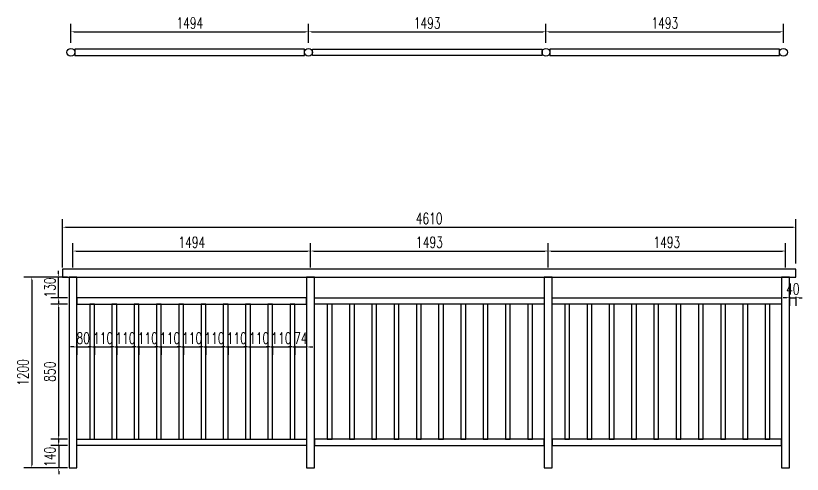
# Model space of a CAD drawing. Header units: millimetres. Extents: x -2430464 to 225692, y -180 to 1805330.
# Drawn here: x -1514297 to -1509352, y 614813 to 617696 of the extents above; entities that cross this region are included whole.
import ezdxf

# ---------------------------------------------------------------- set-up
doc = ezdxf.new("R2010")
doc.units = ezdxf.units.MM
doc.header["$LTSCALE"] = 1000
doc.layers.get('0').update_dxf_attribs({"linetype": 'CONTINUOUS'})
doc.layers.get('DEFPOINTS').update_dxf_attribs({"linetype": 'CONTINUOUS'})
for name, color, linetype in [('W-PLASTIC_RAILINGS塑木栏杆', 6, 'CONTINUOUS'), ('W-WOOD_FLOOR木地板', 30, 'CONTINUOUS'), ('景-通用-文字', 7, 'CONTINUOUS')]:
    doc.layers.add(name, color=color, linetype=linetype)
doc.styles.add('STANDARD_T3', font='simplex.shx', dxfattribs={"width": 0.7, "bigfont": 'gbcbig.shx'})
doc.dimstyles.new('W&&20', dxfattribs={"dimtxt": 70, "dimasz": 20, "dimexe": 50, "dimexo": 60, "dimgap": 20, "dimtad": 1, "dimdec": 0, "dimzin": 0, "dimdsep": 46, "dimtxsty": 'STANDARD_T3', "dimcen": 0.09, "dimclrd": 1, "dimclre": 1, "dimclrt": 7, "dimazin": 2, "dimtfac": 1, "dimtdec": 0, "dimtix": 1, "dimtmove": 2, "dimatfit": 3, "dimfxl": 0, "dimtolj": 1, "dimtzin": 0, "dimarcsym": 0})

# ---------------------------------------------------------------- blocks, each defined once
blk = doc.blocks.new('*D1400')
at = {"layer": 'DEFPOINTS', "color": 0, "transparency": 16777216}
for p in [(-1514002, 616052.8), (-1514196, 614852.8), (-1513962, 614852.8)]:
    blk.add_point(p, dxfattribs=at)
at = {"layer": 'W-WOOD_FLOOR木地板', "color": 1, "lineweight": -2, "transparency": 16777216}
for p, q in [((-1514062, 616052.8), (-1514246, 616052.8)), ((-1514196, 616032.8), (-1514196, 614872.8)), ((-1514022, 614852.8), (-1514246, 614852.8))]:
    blk.add_line(p, q, dxfattribs=at)
at = {"layer": 'W-WOOD_FLOOR木地板', "color": 1, "transparency": 16777216}
for points in [[(-1514199.3, 616032.8), (-1514192.6, 616032.8), (-1514196, 616052.8)], [(-1514199.3, 614872.8), (-1514192.6, 614872.8), (-1514196, 614852.8)]]:
    blk.add_solid(points, dxfattribs=at)
at = {"layer": 'W-WOOD_FLOOR木地板', "color": 7, "transparency": 16777216, "insert": (-1514251, 615452.8), "char_height": 70, "attachment_point": 5, "rotation": 90, "style": 'STANDARD_T3'}
blk.add_mtext('\\A1;1200', dxfattribs=at)
blk = doc.blocks.new('*D1387')
at = {"layer": 'DEFPOINTS', "color": 0, "transparency": 16777216}
for p in [(-1513912, 615882.8), (-1514027, 615032.8), (-1513912, 615032.8)]:
    blk.add_point(p, dxfattribs=at)
at = {"layer": 'W-WOOD_FLOOR木地板', "color": 1, "lineweight": -2, "transparency": 16777216}
for p, q in [((-1513972, 615882.8), (-1514077, 615882.8)), ((-1514027, 615862.8), (-1514027, 615052.8)), ((-1513972, 615032.8), (-1514077, 615032.8))]:
    blk.add_line(p, q, dxfattribs=at)
at = {"layer": 'W-WOOD_FLOOR木地板', "color": 1, "transparency": 16777216}
for points in [[(-1514030.3, 615862.8), (-1514023.6, 615862.8), (-1514027, 615882.8)], [(-1514030.3, 615052.8), (-1514023.6, 615052.8), (-1514027, 615032.8)]]:
    blk.add_solid(points, dxfattribs=at)
at = {"layer": 'W-WOOD_FLOOR木地板', "color": 7, "transparency": 16777216, "insert": (-1514082, 615457.8), "char_height": 70, "attachment_point": 5, "rotation": 90, "style": 'STANDARD_T3'}
blk.add_mtext('\\A1;850', dxfattribs=at)
blk = doc.blocks.new('*D1388')
at = {"layer": 'DEFPOINTS', "color": 0, "transparency": 16777216}
for p in [(-1514027, 616052.8), (-1513912, 616052.8), (-1513912, 615922.8)]:
    blk.add_point(p, dxfattribs=at)
at = {"layer": 'W-WOOD_FLOOR木地板', "color": 1, "lineweight": -2, "transparency": 16777216}
for p, q in [((-1514027, 616072.8), (-1514027, 616092.8)), ((-1513972, 616052.8), (-1514077, 616052.8)), ((-1514027, 615922.8), (-1514027, 616052.8)), ((-1513972, 615922.8), (-1514077, 615922.8)), ((-1514027, 615902.8), (-1514027, 615882.8))]:
    blk.add_line(p, q, dxfattribs=at)
at = {"layer": 'W-WOOD_FLOOR木地板', "color": 1, "transparency": 16777216}
for points in [[(-1514030.3, 616072.8), (-1514023.6, 616072.8), (-1514027, 616052.8)], [(-1514030.3, 615902.8), (-1514023.6, 615902.8), (-1514027, 615922.8)]]:
    blk.add_solid(points, dxfattribs=at)
at = {"layer": 'W-WOOD_FLOOR木地板', "color": 7, "transparency": 16777216, "insert": (-1514082, 615987.8), "char_height": 70, "attachment_point": 5, "rotation": 90, "style": 'STANDARD_T3'}
blk.add_mtext('\\A1;130', dxfattribs=at)
blk = doc.blocks.new('*D1401')
at = {"layer": 'DEFPOINTS', "color": 0, "transparency": 16777216}
for p in [(-1513912, 614992.8), (-1514026.9, 614852.8), (-1513912, 614852.8)]:
    blk.add_point(p, dxfattribs=at)
at = {"layer": 'W-WOOD_FLOOR木地板', "color": 1, "lineweight": -2, "transparency": 16777216}
for p, q in [((-1514026.9, 615012.8), (-1514026.9, 615032.8)), ((-1513972, 614992.8), (-1514076.9, 614992.8)), ((-1514026.9, 614992.8), (-1514026.9, 614852.8)), ((-1513972, 614852.8), (-1514076.9, 614852.8)), ((-1514026.9, 614832.8), (-1514026.9, 614812.8))]:
    blk.add_line(p, q, dxfattribs=at)
at = {"layer": 'W-WOOD_FLOOR木地板', "color": 1, "transparency": 16777216}
for points in [[(-1514030.2, 615012.8), (-1514023.6, 615012.8), (-1514026.9, 614992.8)], [(-1514030.2, 614832.8), (-1514023.6, 614832.8), (-1514026.9, 614852.8)]]:
    blk.add_solid(points, dxfattribs=at)
at = {"layer": 'W-WOOD_FLOOR木地板', "color": 7, "transparency": 16777216, "insert": (-1514081.9, 614922.8), "char_height": 70, "attachment_point": 5, "rotation": 90, "style": 'STANDARD_T3'}
blk.add_mtext('\\A1;140', dxfattribs=at)
blk = doc.blocks.new('*D1402')
at = {"layer": 'DEFPOINTS', "color": 0, "transparency": 16777216}
for p in [(-1512443, 616216.3), (-1513937, 616052.8), (-1512443, 616052.8)]:
    blk.add_point(p, dxfattribs=at)
at = {"layer": 'W-WOOD_FLOOR木地板', "color": 1, "lineweight": -2, "transparency": 16777216}
for p, q in [((-1513937, 616112.8), (-1513937, 616266.3)), ((-1512443, 616112.8), (-1512443, 616266.3)), ((-1513917, 616216.3), (-1512463, 616216.3))]:
    blk.add_line(p, q, dxfattribs=at)
at = {"layer": 'W-WOOD_FLOOR木地板', "color": 1, "transparency": 16777216}
for points in [[(-1513917, 616219.6), (-1513917, 616212.9), (-1513937, 616216.3)], [(-1512463, 616219.6), (-1512463, 616212.9), (-1512443, 616216.3)]]:
    blk.add_solid(points, dxfattribs=at)
at = {"layer": 'W-WOOD_FLOOR木地板', "color": 7, "transparency": 16777216, "insert": (-1513190, 616271.3), "char_height": 70, "attachment_point": 5, "style": 'STANDARD_T3'}
blk.add_mtext('\\A1;1494', dxfattribs=at)
blk = doc.blocks.new('*D1403')
at = {"layer": 'DEFPOINTS', "color": 0, "transparency": 16777216}
for p in [(-1510950, 616216.3), (-1512443, 616052.8), (-1510950, 616052.8)]:
    blk.add_point(p, dxfattribs=at)
at = {"layer": 'W-WOOD_FLOOR木地板', "color": 1, "lineweight": -2, "transparency": 16777216}
for p, q in [((-1512443, 616112.8), (-1512443, 616266.3)), ((-1510950, 616112.8), (-1510950, 616266.3)), ((-1512423, 616216.3), (-1510970, 616216.3))]:
    blk.add_line(p, q, dxfattribs=at)
at = {"layer": 'W-WOOD_FLOOR木地板', "color": 1, "transparency": 16777216}
for points in [[(-1512423, 616219.6), (-1512423, 616212.9), (-1512443, 616216.3)], [(-1510970, 616219.6), (-1510970, 616212.9), (-1510950, 616216.3)]]:
    blk.add_solid(points, dxfattribs=at)
at = {"layer": 'W-WOOD_FLOOR木地板', "color": 7, "transparency": 16777216, "insert": (-1511696.5, 616271.3), "char_height": 70, "attachment_point": 5, "style": 'STANDARD_T3'}
blk.add_mtext('\\A1;1493', dxfattribs=at)
blk = doc.blocks.new('*D1404')
at = {"layer": 'DEFPOINTS', "color": 0, "transparency": 16777216}
for p in [(-1509457, 616216.3), (-1510950, 616052.8), (-1509457, 616052.8)]:
    blk.add_point(p, dxfattribs=at)
at = {"layer": 'W-WOOD_FLOOR木地板', "color": 1, "lineweight": -2, "transparency": 16777216}
for p, q in [((-1510950, 616112.8), (-1510950, 616266.3)), ((-1509457, 616112.8), (-1509457, 616266.3)), ((-1510930, 616216.3), (-1509477, 616216.3))]:
    blk.add_line(p, q, dxfattribs=at)
at = {"layer": 'W-WOOD_FLOOR木地板', "color": 1, "transparency": 16777216}
for points in [[(-1510930, 616219.6), (-1510930, 616212.9), (-1510950, 616216.3)], [(-1509477, 616219.6), (-1509477, 616212.9), (-1509457, 616216.3)]]:
    blk.add_solid(points, dxfattribs=at)
at = {"layer": 'W-WOOD_FLOOR木地板', "color": 7, "transparency": 16777216, "insert": (-1510203.5, 616271.3), "char_height": 70, "attachment_point": 5, "style": 'STANDARD_T3'}
blk.add_mtext('\\A1;1493', dxfattribs=at)
blk = doc.blocks.new('*U1385')
at = {"layer": 'W-PLASTIC_RAILINGS塑木栏杆'}
blk.add_lwpolyline([(-15, -420), (15, -420), (15, 430), (-15, 430)], close=True, dxfattribs=at)
blk = doc.blocks.new('*U1386')
at = {"layer": 'W-PLASTIC_RAILINGS塑木栏杆', "color": 0, "linetype": 'ByBlock', "lineweight": -2, "transparency": 16777216}
for p in [(0, 0), (140, 0), (280, 0), (420, 0), (560, 0), (700, 0), (840, 0), (980, 0), (1120, 0), (1260, 0)]:
    blk.add_blockref('*U1385', p, dxfattribs=at)
blk = doc.blocks.new('*D1389')
at = {"layer": 'DEFPOINTS', "color": 0, "transparency": 16777216}
for p in [(-1513912, 615690.3), (-1513832, 615690.3), (-1513832, 615613.3)]:
    blk.add_point(p, dxfattribs=at)
at = {"layer": 'W-WOOD_FLOOR木地板', "color": 1, "lineweight": -2, "transparency": 16777216}
for p, q in [((-1513932, 615613.3), (-1513952, 615613.3)), ((-1513912, 615630.3), (-1513912, 615563.3)), ((-1513912, 615613.3), (-1513832, 615613.3)), ((-1513832, 615630.3), (-1513832, 615563.3)), ((-1513812, 615613.3), (-1513792, 615613.3))]:
    blk.add_line(p, q, dxfattribs=at)
at = {"layer": 'W-WOOD_FLOOR木地板', "color": 1, "transparency": 16777216}
for points in [[(-1513932, 615616.6), (-1513932, 615609.9), (-1513912, 615613.3)], [(-1513812, 615616.6), (-1513812, 615609.9), (-1513832, 615613.3)]]:
    blk.add_solid(points, dxfattribs=at)
at = {"layer": 'W-WOOD_FLOOR木地板', "color": 7, "transparency": 16777216, "insert": (-1513872, 615668.3), "char_height": 70, "attachment_point": 5, "style": 'STANDARD_T3'}
blk.add_mtext('\\A1;80', dxfattribs=at)
blk = doc.blocks.new('*D1390')
at = {"layer": 'DEFPOINTS', "color": 0, "transparency": 16777216}
for p in [(-1512962, 615737.2), (-1512852, 615737.2), (-1512852, 615613.3)]:
    blk.add_point(p, dxfattribs=at)
at = {"layer": '景-通用-文字', "color": 1, "lineweight": -2, "transparency": 16777216}
for p, q in [((-1512982, 615613.3), (-1513002, 615613.3)), ((-1512962, 615618.3), (-1512962, 615563.3)), ((-1512962, 615613.3), (-1512852, 615613.3)), ((-1512852, 615618.3), (-1512852, 615563.3)), ((-1512832, 615613.3), (-1512812, 615613.3))]:
    blk.add_line(p, q, dxfattribs=at)
at = {"layer": '景-通用-文字', "color": 1, "transparency": 16777216}
for points in [[(-1512982, 615616.6), (-1512982, 615609.9), (-1512962, 615613.3)], [(-1512832, 615616.6), (-1512832, 615609.9), (-1512852, 615613.3)]]:
    blk.add_solid(points, dxfattribs=at)
at = {"layer": '景-通用-文字', "color": 7, "transparency": 16777216, "insert": (-1512907, 615668.3), "char_height": 70, "attachment_point": 5, "style": 'STANDARD_T3'}
blk.add_mtext('\\A1;110', dxfattribs=at)
blk = doc.blocks.new('*D1391')
at = {"layer": 'DEFPOINTS', "color": 0, "transparency": 16777216}
for p in [(-1512682, 615737.2), (-1512572, 615737.2), (-1512572, 615613.3)]:
    blk.add_point(p, dxfattribs=at)
at = {"layer": '景-通用-文字', "color": 1, "lineweight": -2, "transparency": 16777216}
for p, q in [((-1512702, 615613.3), (-1512722, 615613.3)), ((-1512682, 615618.3), (-1512682, 615563.3)), ((-1512682, 615613.3), (-1512572, 615613.3)), ((-1512572, 615618.3), (-1512572, 615563.3)), ((-1512552, 615613.3), (-1512532, 615613.3))]:
    blk.add_line(p, q, dxfattribs=at)
at = {"layer": '景-通用-文字', "color": 1, "transparency": 16777216}
for points in [[(-1512702, 615616.6), (-1512702, 615609.9), (-1512682, 615613.3)], [(-1512552, 615616.6), (-1512552, 615609.9), (-1512572, 615613.3)]]:
    blk.add_solid(points, dxfattribs=at)
at = {"layer": '景-通用-文字', "color": 7, "transparency": 16777216, "insert": (-1512627, 615668.3), "char_height": 70, "attachment_point": 5, "style": 'STANDARD_T3'}
blk.add_mtext('\\A1;110', dxfattribs=at)
blk = doc.blocks.new('*D1392')
at = {"layer": 'DEFPOINTS', "color": 0, "transparency": 16777216}
for p in [(-1512542, 615737.2), (-1512468, 615737.2), (-1512468, 615613.3)]:
    blk.add_point(p, dxfattribs=at)
at = {"layer": '景-通用-文字', "color": 1, "lineweight": -2, "transparency": 16777216}
for p, q in [((-1512562, 615613.3), (-1512582, 615613.3)), ((-1512542, 615618.3), (-1512542, 615563.3)), ((-1512542, 615613.3), (-1512468, 615613.3)), ((-1512468, 615618.3), (-1512468, 615563.3)), ((-1512448, 615613.3), (-1512428, 615613.3))]:
    blk.add_line(p, q, dxfattribs=at)
at = {"layer": '景-通用-文字', "color": 1, "transparency": 16777216}
for points in [[(-1512562, 615616.6), (-1512562, 615609.9), (-1512542, 615613.3)], [(-1512448, 615616.6), (-1512448, 615609.9), (-1512468, 615613.3)]]:
    blk.add_solid(points, dxfattribs=at)
at = {"layer": '景-通用-文字', "color": 7, "transparency": 16777216, "insert": (-1512505, 615668.3), "char_height": 70, "attachment_point": 5, "style": 'STANDARD_T3'}
blk.add_mtext('\\A1;74', dxfattribs=at)
blk = doc.blocks.new('*D1393')
at = {"layer": 'DEFPOINTS', "color": 0, "transparency": 16777216}
for p in [(-1512822, 615737.2), (-1512712, 615737.2), (-1512712, 615613.3)]:
    blk.add_point(p, dxfattribs=at)
at = {"layer": '景-通用-文字', "color": 1, "lineweight": -2, "transparency": 16777216}
for p, q in [((-1512842, 615613.3), (-1512862, 615613.3)), ((-1512822, 615618.3), (-1512822, 615563.3)), ((-1512822, 615613.3), (-1512712, 615613.3)), ((-1512712, 615618.3), (-1512712, 615563.3)), ((-1512692, 615613.3), (-1512672, 615613.3))]:
    blk.add_line(p, q, dxfattribs=at)
at = {"layer": '景-通用-文字', "color": 1, "transparency": 16777216}
for points in [[(-1512842, 615616.6), (-1512842, 615609.9), (-1512822, 615613.3)], [(-1512692, 615616.6), (-1512692, 615609.9), (-1512712, 615613.3)]]:
    blk.add_solid(points, dxfattribs=at)
at = {"layer": '景-通用-文字', "color": 7, "transparency": 16777216, "insert": (-1512767, 615668.3), "char_height": 70, "attachment_point": 5, "style": 'STANDARD_T3'}
blk.add_mtext('\\A1;110', dxfattribs=at)
blk = doc.blocks.new('*D1394')
at = {"layer": 'DEFPOINTS', "color": 0, "transparency": 16777216}
for p in [(-1513102, 615737.2), (-1512992, 615737.2), (-1512992, 615613.3)]:
    blk.add_point(p, dxfattribs=at)
at = {"layer": '景-通用-文字', "color": 1, "lineweight": -2, "transparency": 16777216}
for p, q in [((-1513122, 615613.3), (-1513142, 615613.3)), ((-1513102, 615618.3), (-1513102, 615563.3)), ((-1513102, 615613.3), (-1512992, 615613.3)), ((-1512992, 615618.3), (-1512992, 615563.3)), ((-1512972, 615613.3), (-1512952, 615613.3))]:
    blk.add_line(p, q, dxfattribs=at)
at = {"layer": '景-通用-文字', "color": 1, "transparency": 16777216}
for points in [[(-1513122, 615616.6), (-1513122, 615609.9), (-1513102, 615613.3)], [(-1512972, 615616.6), (-1512972, 615609.9), (-1512992, 615613.3)]]:
    blk.add_solid(points, dxfattribs=at)
at = {"layer": '景-通用-文字', "color": 7, "transparency": 16777216, "insert": (-1513047, 615668.3), "char_height": 70, "attachment_point": 5, "style": 'STANDARD_T3'}
blk.add_mtext('\\A1;110', dxfattribs=at)
blk = doc.blocks.new('*D1395')
at = {"layer": 'DEFPOINTS', "color": 0, "transparency": 16777216}
for p in [(-1513242, 615737.2), (-1513132, 615737.2), (-1513132, 615613.3)]:
    blk.add_point(p, dxfattribs=at)
at = {"layer": '景-通用-文字', "color": 1, "lineweight": -2, "transparency": 16777216}
for p, q in [((-1513262, 615613.3), (-1513282, 615613.3)), ((-1513242, 615618.3), (-1513242, 615563.3)), ((-1513242, 615613.3), (-1513132, 615613.3)), ((-1513132, 615618.3), (-1513132, 615563.3)), ((-1513112, 615613.3), (-1513092, 615613.3))]:
    blk.add_line(p, q, dxfattribs=at)
at = {"layer": '景-通用-文字', "color": 1, "transparency": 16777216}
for points in [[(-1513262, 615616.6), (-1513262, 615609.9), (-1513242, 615613.3)], [(-1513112, 615616.6), (-1513112, 615609.9), (-1513132, 615613.3)]]:
    blk.add_solid(points, dxfattribs=at)
at = {"layer": '景-通用-文字', "color": 7, "transparency": 16777216, "insert": (-1513187, 615668.3), "char_height": 70, "attachment_point": 5, "style": 'STANDARD_T3'}
blk.add_mtext('\\A1;110', dxfattribs=at)
blk = doc.blocks.new('*D1396')
at = {"layer": 'DEFPOINTS', "color": 0, "transparency": 16777216}
for p in [(-1513382, 615737.2), (-1513272, 615737.2), (-1513272, 615613.3)]:
    blk.add_point(p, dxfattribs=at)
at = {"layer": '景-通用-文字', "color": 1, "lineweight": -2, "transparency": 16777216}
for p, q in [((-1513402, 615613.3), (-1513422, 615613.3)), ((-1513382, 615618.3), (-1513382, 615563.3)), ((-1513382, 615613.3), (-1513272, 615613.3)), ((-1513272, 615618.3), (-1513272, 615563.3)), ((-1513252, 615613.3), (-1513232, 615613.3))]:
    blk.add_line(p, q, dxfattribs=at)
at = {"layer": '景-通用-文字', "color": 1, "transparency": 16777216}
for points in [[(-1513402, 615616.6), (-1513402, 615609.9), (-1513382, 615613.3)], [(-1513252, 615616.6), (-1513252, 615609.9), (-1513272, 615613.3)]]:
    blk.add_solid(points, dxfattribs=at)
at = {"layer": '景-通用-文字', "color": 7, "transparency": 16777216, "insert": (-1513327, 615668.3), "char_height": 70, "attachment_point": 5, "style": 'STANDARD_T3'}
blk.add_mtext('\\A1;110', dxfattribs=at)
blk = doc.blocks.new('*D1397')
at = {"layer": 'DEFPOINTS', "color": 0, "transparency": 16777216}
for p in [(-1513522, 615737.2), (-1513412, 615737.2), (-1513412, 615613.3)]:
    blk.add_point(p, dxfattribs=at)
at = {"layer": '景-通用-文字', "color": 1, "lineweight": -2, "transparency": 16777216}
for p, q in [((-1513542, 615613.3), (-1513562, 615613.3)), ((-1513522, 615618.3), (-1513522, 615563.3)), ((-1513522, 615613.3), (-1513412, 615613.3)), ((-1513412, 615618.3), (-1513412, 615563.3)), ((-1513392, 615613.3), (-1513372, 615613.3))]:
    blk.add_line(p, q, dxfattribs=at)
at = {"layer": '景-通用-文字', "color": 1, "transparency": 16777216}
for points in [[(-1513542, 615616.6), (-1513542, 615609.9), (-1513522, 615613.3)], [(-1513392, 615616.6), (-1513392, 615609.9), (-1513412, 615613.3)]]:
    blk.add_solid(points, dxfattribs=at)
at = {"layer": '景-通用-文字', "color": 7, "transparency": 16777216, "insert": (-1513467, 615668.3), "char_height": 70, "attachment_point": 5, "style": 'STANDARD_T3'}
blk.add_mtext('\\A1;110', dxfattribs=at)
blk = doc.blocks.new('*D1398')
at = {"layer": 'DEFPOINTS', "color": 0, "transparency": 16777216}
for p in [(-1513662, 615737.2), (-1513552, 615737.2), (-1513552, 615613.3)]:
    blk.add_point(p, dxfattribs=at)
at = {"layer": '景-通用-文字', "color": 1, "lineweight": -2, "transparency": 16777216}
for p, q in [((-1513682, 615613.3), (-1513702, 615613.3)), ((-1513662, 615618.3), (-1513662, 615563.3)), ((-1513662, 615613.3), (-1513552, 615613.3)), ((-1513552, 615618.3), (-1513552, 615563.3)), ((-1513532, 615613.3), (-1513512, 615613.3))]:
    blk.add_line(p, q, dxfattribs=at)
at = {"layer": '景-通用-文字', "color": 1, "transparency": 16777216}
for points in [[(-1513682, 615616.6), (-1513682, 615609.9), (-1513662, 615613.3)], [(-1513532, 615616.6), (-1513532, 615609.9), (-1513552, 615613.3)]]:
    blk.add_solid(points, dxfattribs=at)
at = {"layer": '景-通用-文字', "color": 7, "transparency": 16777216, "insert": (-1513607, 615668.3), "char_height": 70, "attachment_point": 5, "style": 'STANDARD_T3'}
blk.add_mtext('\\A1;110', dxfattribs=at)
blk = doc.blocks.new('*D1399')
at = {"layer": 'DEFPOINTS', "color": 0, "transparency": 16777216}
for p in [(-1513802, 615737.2), (-1513692, 615737.2), (-1513692, 615613.3)]:
    blk.add_point(p, dxfattribs=at)
at = {"layer": '景-通用-文字', "color": 1, "lineweight": -2, "transparency": 16777216}
for p, q in [((-1513822, 615613.3), (-1513842, 615613.3)), ((-1513802, 615618.3), (-1513802, 615563.3)), ((-1513802, 615613.3), (-1513692, 615613.3)), ((-1513692, 615618.3), (-1513692, 615563.3)), ((-1513672, 615613.3), (-1513652, 615613.3))]:
    blk.add_line(p, q, dxfattribs=at)
at = {"layer": '景-通用-文字', "color": 1, "transparency": 16777216}
for points in [[(-1513822, 615616.6), (-1513822, 615609.9), (-1513802, 615613.3)], [(-1513672, 615616.6), (-1513672, 615609.9), (-1513692, 615613.3)]]:
    blk.add_solid(points, dxfattribs=at)
at = {"layer": '景-通用-文字', "color": 7, "transparency": 16777216, "insert": (-1513747, 615668.3), "char_height": 70, "attachment_point": 5, "style": 'STANDARD_T3'}
blk.add_mtext('\\A1;110', dxfattribs=at)
blk = doc.blocks.new('*U1381')
at = {"layer": 'W-PLASTIC_RAILINGS塑木栏杆'}
blk.add_lwpolyline([(-15, -420), (15, -420), (15, 430), (-15, 430)], close=True, dxfattribs=at)
blk = doc.blocks.new('*U1382')
at = {"layer": 'W-PLASTIC_RAILINGS塑木栏杆', "color": 0, "linetype": 'ByBlock', "lineweight": -2, "transparency": 16777216}
for p in [(0, 0), (140, 0), (280, 0), (420, 0), (560, 0), (700, 0), (840, 0), (980, 0), (1120, 0), (1260, 0)]:
    blk.add_blockref('*U1381', p, dxfattribs=at)
blk = doc.blocks.new('*U1383')
at = {"layer": 'W-PLASTIC_RAILINGS塑木栏杆'}
blk.add_lwpolyline([(-15, -420), (15, -420), (15, 430), (-15, 430)], close=True, dxfattribs=at)
blk = doc.blocks.new('*U1384')
at = {"layer": 'W-PLASTIC_RAILINGS塑木栏杆', "color": 0, "linetype": 'ByBlock', "lineweight": -2, "transparency": 16777216}
for p in [(0, 0), (140, 0), (280, 0), (420, 0), (560, 0), (700, 0), (840, 0), (980, 0), (1120, 0), (1260, 0)]:
    blk.add_blockref('*U1383', p, dxfattribs=at)
blk = doc.blocks.new('*D2128')
at = {"layer": 'DEFPOINTS', "color": 0, "transparency": 16777216}
for p in [(-1509392, 616366.1), (-1514002, 616052.8), (-1509392, 616077.8)]:
    blk.add_point(p, dxfattribs=at)
at = {"layer": 'W-WOOD_FLOOR木地板', "color": 1, "lineweight": -2, "transparency": 16777216}
for p, q in [((-1514002, 616112.8), (-1514002, 616416.1)), ((-1509392, 616137.8), (-1509392, 616416.1)), ((-1513982, 616366.1), (-1509412, 616366.1))]:
    blk.add_line(p, q, dxfattribs=at)
at = {"layer": 'W-WOOD_FLOOR木地板', "color": 1, "transparency": 16777216}
for points in [[(-1513982, 616369.4), (-1513982, 616362.7), (-1514002, 616366.1)], [(-1509412, 616369.4), (-1509412, 616362.7), (-1509392, 616366.1)]]:
    blk.add_solid(points, dxfattribs=at)
at = {"layer": 'W-WOOD_FLOOR木地板', "color": 7, "transparency": 16777216, "insert": (-1511697, 616421.1), "char_height": 70, "attachment_point": 5, "style": 'STANDARD_T3'}
blk.add_mtext('\\A1;4610', dxfattribs=at)
blk = doc.blocks.new('*D2129')
at = {"color": 1, "lineweight": -2, "transparency": 16777216}
for p, q in [((-1509452, 615922.8), (-1509472, 615922.8)), ((-1509432, 615927.8), (-1509432, 615872.8)), ((-1509432, 615922.8), (-1509392, 615922.8)), ((-1509392, 615927.8), (-1509392, 615872.8)), ((-1509372, 615922.8), (-1509352, 615922.8))]:
    blk.add_line(p, q, dxfattribs=at)
at = {"color": 1, "transparency": 16777216}
for points in [[(-1509452, 615926.1), (-1509452, 615919.4), (-1509432, 615922.8)], [(-1509372, 615926.1), (-1509372, 615919.4), (-1509392, 615922.8)]]:
    blk.add_solid(points, dxfattribs=at)
at = {"layer": 'DEFPOINTS', "color": 0, "transparency": 16777216}
for p in [(-1509432, 616052.8), (-1509392, 616052.8), (-1509392, 615922.8)]:
    blk.add_point(p, dxfattribs=at)
at = {"color": 7, "transparency": 16777216, "insert": (-1509412, 615977.8), "char_height": 70, "attachment_point": 5, "style": 'STANDARD_T3'}
blk.add_mtext('\\A1;40', dxfattribs=at)
blk = doc.blocks.new('*D2245')
at = {"color": 1, "lineweight": -2, "transparency": 16777216}
for p, q in [((-1513950.2, 617525.6), (-1513950.2, 617644.8)), ((-1512456.2, 617525.6), (-1512456.2, 617644.8)), ((-1513930.2, 617594.8), (-1512476.2, 617594.8))]:
    blk.add_line(p, q, dxfattribs=at)
at = {"color": 1, "transparency": 16777216}
for points in [[(-1513930.2, 617598.1), (-1513930.2, 617591.5), (-1513950.2, 617594.8)], [(-1512476.2, 617598.1), (-1512476.2, 617591.5), (-1512456.2, 617594.8)]]:
    blk.add_solid(points, dxfattribs=at)
at = {"layer": 'DEFPOINTS', "color": 0, "transparency": 16777216}
for p in [(-1512456.2, 617594.8), (-1513950.2, 617465.6), (-1512456.2, 617465.6)]:
    blk.add_point(p, dxfattribs=at)
at = {"color": 7, "transparency": 16777216, "insert": (-1513203.2, 617649.8), "char_height": 70, "attachment_point": 5, "style": 'STANDARD_T3'}
blk.add_mtext('\\A1;1494', dxfattribs=at)
blk = doc.blocks.new('*D2246')
at = {"color": 1, "lineweight": -2, "transparency": 16777216}
for p, q in [((-1512456.2, 617525.6), (-1512456.2, 617644.8)), ((-1510963.2, 617525.6), (-1510963.2, 617644.8)), ((-1512436.2, 617594.8), (-1510983.2, 617594.8))]:
    blk.add_line(p, q, dxfattribs=at)
at = {"color": 1, "transparency": 16777216}
for points in [[(-1512436.2, 617598.1), (-1512436.2, 617591.5), (-1512456.2, 617594.8)], [(-1510983.2, 617598.1), (-1510983.2, 617591.5), (-1510963.2, 617594.8)]]:
    blk.add_solid(points, dxfattribs=at)
at = {"layer": 'DEFPOINTS', "color": 0, "transparency": 16777216}
for p in [(-1510963.2, 617594.8), (-1512456.2, 617465.6), (-1510963.2, 617465.6)]:
    blk.add_point(p, dxfattribs=at)
at = {"color": 7, "transparency": 16777216, "insert": (-1511709.7, 617649.8), "char_height": 70, "attachment_point": 5, "style": 'STANDARD_T3'}
blk.add_mtext('\\A1;1493', dxfattribs=at)
blk = doc.blocks.new('*D2247')
at = {"color": 1, "lineweight": -2, "transparency": 16777216}
for p, q in [((-1510963.2, 617525.6), (-1510963.2, 617644.8)), ((-1509470.2, 617525.6), (-1509470.2, 617644.8)), ((-1510943.2, 617594.8), (-1509490.2, 617594.8))]:
    blk.add_line(p, q, dxfattribs=at)
at = {"color": 1, "transparency": 16777216}
for points in [[(-1510943.2, 617598.1), (-1510943.2, 617591.5), (-1510963.2, 617594.8)], [(-1509490.2, 617598.1), (-1509490.2, 617591.5), (-1509470.2, 617594.8)]]:
    blk.add_solid(points, dxfattribs=at)
at = {"layer": 'DEFPOINTS', "color": 0, "transparency": 16777216}
for p in [(-1509470.2, 617594.8), (-1510963.2, 617465.6), (-1509470.2, 617465.6)]:
    blk.add_point(p, dxfattribs=at)
at = {"color": 7, "transparency": 16777216, "insert": (-1510216.7, 617649.8), "char_height": 70, "attachment_point": 5, "style": 'STANDARD_T3'}
blk.add_mtext('\\A1;1493', dxfattribs=at)

msp = doc.modelspace()

# ---------------------------------------------------------------- linework, layer by layer
at = {"layer": 'W-PLASTIC_RAILINGS塑木栏杆'}
for points in [[(-1513925.22, 617445.6), (-1512481.22, 617445.6), (-1512481.22, 617485.6), (-1513925.22, 617485.6)], [(-1510988.22, 617445.6), (-1512431.22, 617445.6), (-1512431.22, 617485.6), (-1510988.22, 617485.6)], [(-1510938.22, 617445.6), (-1509495.22, 617445.6), (-1509495.22, 617485.6), (-1510938.22, 617485.6)], [(-1514001.97, 616052.76), (-1509391.97, 616052.76), (-1509391.97, 616102.76), (-1514001.97, 616102.76)], [(-1513961.97, 614852.76), (-1513911.97, 614852.76), (-1513911.97, 616052.76), (-1513961.97, 616052.76)], [(-1512467.97, 614852.76), (-1512417.97, 614852.76), (-1512417.97, 616052.76), (-1512467.97, 616052.76)], [(-1510974.97, 614852.76), (-1510924.97, 614852.76), (-1510924.97, 616052.76), (-1510974.97, 616052.76)], [(-1509481.97, 614852.76), (-1509431.97, 614852.76), (-1509431.97, 616052.76), (-1509481.97, 616052.76)], [(-1513911.97, 615882.76), (-1512467.97, 615882.76), (-1512467.97, 615922.76), (-1513911.97, 615922.76)], [(-1510974.97, 615882.76), (-1512417.97, 615882.76), (-1512417.97, 615922.76), (-1510974.97, 615922.76)], [(-1509481.97, 615882.76), (-1510924.97, 615882.76), (-1510924.97, 615922.76), (-1509481.97, 615922.76)], [(-1513911.97, 615032.76), (-1512467.97, 615032.76), (-1512467.97, 614992.76), (-1513911.97, 614992.76)], [(-1510974.97, 615032.76), (-1512417.97, 615032.76), (-1512417.97, 614992.76), (-1510974.97, 614992.76)], [(-1509481.97, 615032.76), (-1510924.97, 615032.76), (-1510924.97, 614992.76), (-1509481.97, 614992.76)]]:
    msp.add_lwpolyline(points, close=True, dxfattribs=at)
for centre in [(-1513950.22, 617465.6), (-1512456.22, 617465.6), (-1510963.22, 617465.6), (-1509470.22, 617465.6)]:
    msp.add_circle(centre, 25, dxfattribs=at)

# ---------------------------------------------------------------- block references
for name, p in [('*U1386', (-1513816.97, 615452.76)), ('*U1382', (-1512322.97, 615452.76)), ('*U1384', (-1510829.97, 615452.76))]:
    msp.add_blockref(name, p, dxfattribs=at)

# ---------------------------------------------------------------- dimensions: what is measured, and where the dimension line sits
for base, p1, p2, picture, middle in [((-1512456.22, 617594.78), (-1513950.22, 617465.6), (-1512456.22, 617465.6), '*D2245', (-1513203.22, 617649.78)), ((-1510963.22, 617594.78), (-1512456.22, 617465.6), (-1510963.22, 617465.6), '*D2246', (-1511709.72, 617649.78)), ((-1509470.22, 617594.78), (-1510963.22, 617465.6), (-1509470.22, 617465.6), '*D2247', (-1510216.72, 617649.78))]:
    dim = msp.add_linear_dim(base=base, p1=p1, p2=p2, dimstyle='W&&20')
    dim.commit()
    dim.dimension.update_dxf_attribs({"geometry": picture, "text_midpoint": middle})
at = {"color": 1}
dim = msp.add_linear_dim(base=(-1509391.97, 615922.76), p1=(-1509431.97, 616052.76), p2=(-1509391.97, 616052.76), dimstyle='W&&20', override={"dimfxl": 5, "dimfxlon": 1, "dimarcsym": 2}, dxfattribs=at)
dim.commit()
dim.dimension.update_dxf_attribs({"geometry": '*D2129', "text_midpoint": (-1509411.97, 615977.76)})
at = {"layer": 'W-WOOD_FLOOR木地板'}
for base, p1, p2, picture, middle in [((-1509391.97, 616366.05), (-1514001.97, 616052.76), (-1509391.97, 616077.76), '*D2128', (-1511696.97, 616421.05)), ((-1512442.97, 616216.26), (-1513936.97, 616052.76), (-1512442.97, 616052.76), '*D1402', (-1513189.97, 616271.26)), ((-1510949.97, 616216.26), (-1512442.97, 616052.76), (-1510949.97, 616052.76), '*D1403', (-1511696.47, 616271.26)), ((-1509456.97, 616216.26), (-1510949.97, 616052.76), (-1509456.97, 616052.76), '*D1404', (-1510203.47, 616271.26)), ((-1513831.97, 615613.26), (-1513911.97, 615690.26), (-1513831.97, 615690.26), '*D1389', (-1513871.97, 615668.26))]:
    dim = msp.add_linear_dim(base=base, p1=p1, p2=p2, dimstyle='W&&20', dxfattribs=at)
    dim.commit()
    dim.dimension.update_dxf_attribs({"geometry": picture, "text_midpoint": middle})
for base, p1, p2, picture, middle in [((-1514026.97, 616052.76), (-1513911.97, 615922.76), (-1513911.97, 616052.76), '*D1388', (-1514081.97, 615987.76)), ((-1514195.97, 614852.76), (-1514001.97, 616052.76), (-1513961.97, 614852.76), '*D1400', (-1514250.97, 615452.76)), ((-1514026.97, 615032.76), (-1513911.97, 615882.76), (-1513911.97, 615032.76), '*D1387', (-1514081.97, 615457.76)), ((-1514026.9, 614852.76), (-1513911.97, 614992.76), (-1513911.97, 614852.76), '*D1401', (-1514081.9, 614922.76))]:
    dim = msp.add_linear_dim(base=base, p1=p1, p2=p2, angle=90, dimstyle='W&&20', dxfattribs=at)
    dim.commit()
    dim.dimension.update_dxf_attribs({"geometry": picture, "text_midpoint": middle})
at = {"layer": '景-通用-文字', "color": 3}
for base, p1, p2, picture, middle in [((-1513691.97, 615613.26), (-1513801.97, 615737.17), (-1513691.97, 615737.17), '*D1399', (-1513746.97, 615668.26)), ((-1513551.97, 615613.26), (-1513661.97, 615737.17), (-1513551.97, 615737.17), '*D1398', (-1513606.97, 615668.26)), ((-1513411.97, 615613.26), (-1513521.97, 615737.17), (-1513411.97, 615737.17), '*D1397', (-1513466.97, 615668.26)), ((-1513271.97, 615613.26), (-1513381.97, 615737.17), (-1513271.97, 615737.17), '*D1396', (-1513326.97, 615668.26)), ((-1513131.97, 615613.26), (-1513241.97, 615737.17), (-1513131.97, 615737.17), '*D1395', (-1513186.97, 615668.26)), ((-1512991.97, 615613.26), (-1513101.97, 615737.17), (-1512991.97, 615737.17), '*D1394', (-1513046.97, 615668.26)), ((-1512851.97, 615613.26), (-1512961.97, 615737.17), (-1512851.97, 615737.17), '*D1390', (-1512906.97, 615668.26)), ((-1512711.97, 615613.26), (-1512821.97, 615737.17), (-1512711.97, 615737.17), '*D1393', (-1512766.97, 615668.26)), ((-1512571.97, 615613.26), (-1512681.97, 615737.17), (-1512571.97, 615737.17), '*D1391', (-1512626.97, 615668.26)), ((-1512467.97, 615613.26), (-1512541.97, 615737.17), (-1512467.97, 615737.17), '*D1392', (-1512504.97, 615668.26))]:
    dim = msp.add_linear_dim(base=base, p1=p1, p2=p2, dimstyle='W&&20', override={"dimfxl": 5, "dimfxlon": 1, "dimarcsym": 2}, dxfattribs=at)
    dim.commit()
    dim.dimension.update_dxf_attribs({"geometry": picture, "text_midpoint": middle})

doc.saveas('drawing.dxf')
